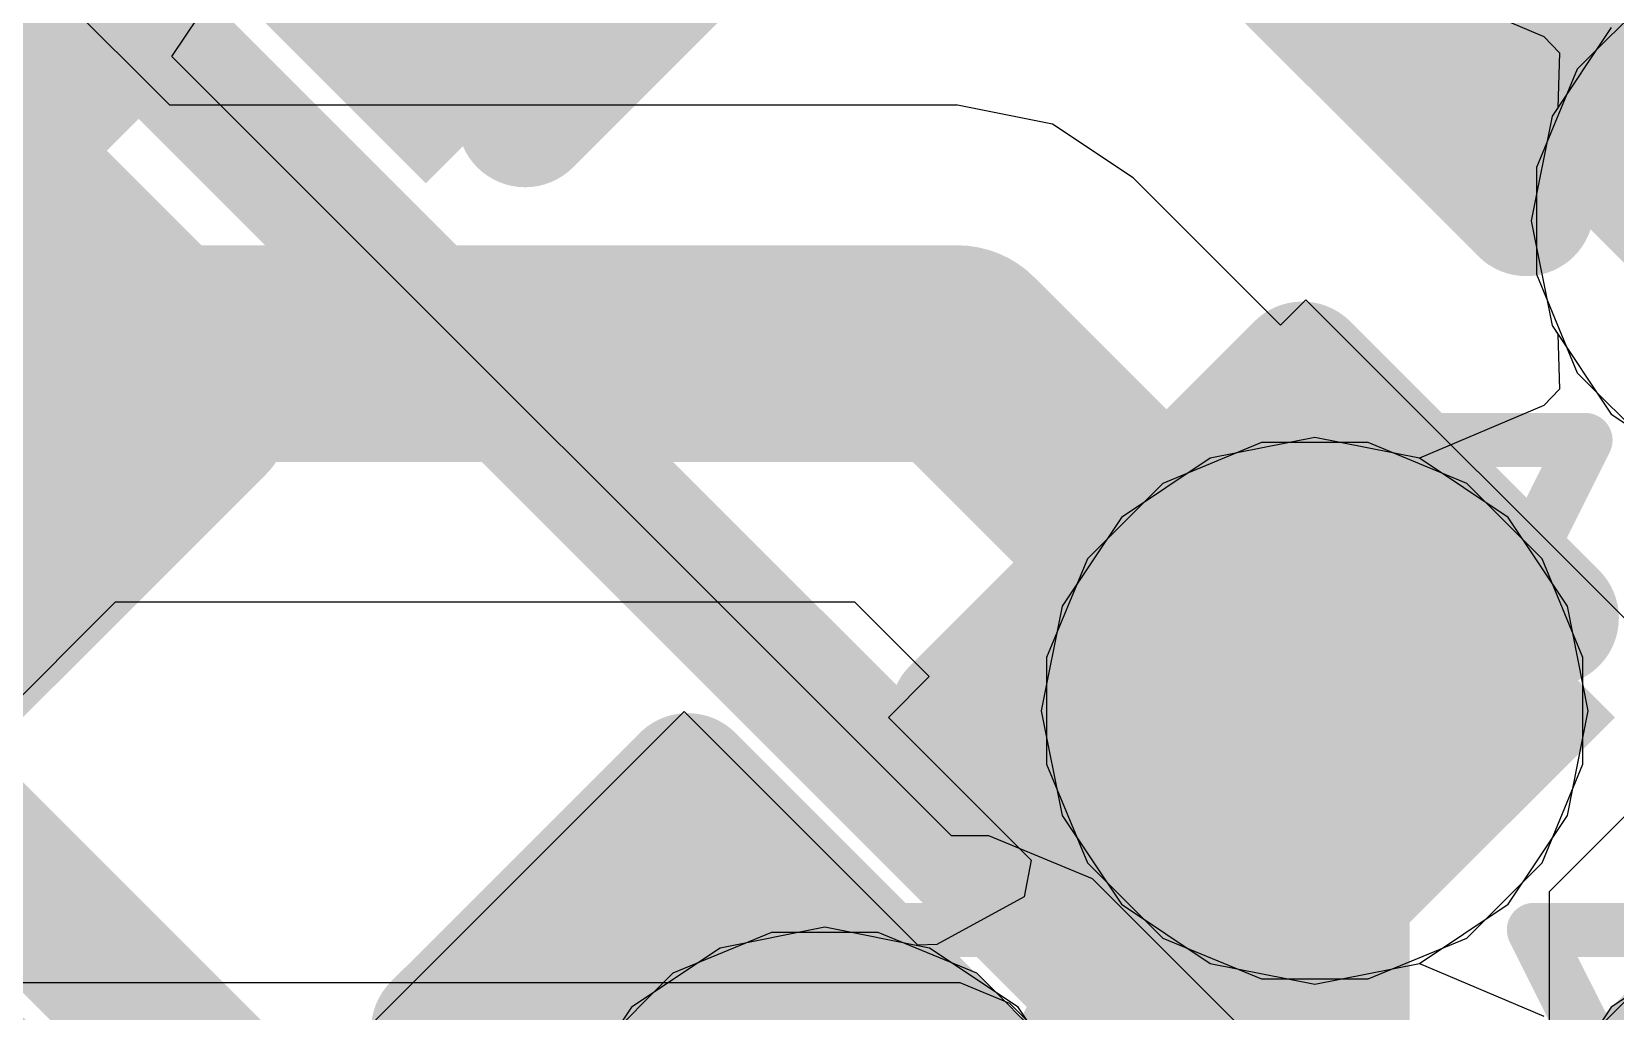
# Model space of a CAD drawing. Header units: inches. Extents: x -6 to 283, y -12 to 154.
# Drawn here: x 50.446 to 51.932, y 5.696 to 6.615 of the extents above; entities that cross this region are included whole.
import ezdxf

# ---------------------------------------------------------------- set-up
doc = ezdxf.new("R2010")
doc.units = ezdxf.units.IN
for name, color, linetype in [('Bottom Layer', 5, 'Continuous'), ('Bottom Overlay', 54, 'Continuous'), ('Bottom Paste', 16, 'Continuous'), ('Bottom Solder', 6, 'Continuous'), ('Drill Drawing', 1, 'Continuous'), ('GND-1', 16, 'Continuous'), ('GND-2', 90, 'Continuous'), ('GND-3', 216, 'Continuous'), ('GND-4', 54, 'Continuous'), ('PWR-1', 156, 'Continuous'), ('PWR-2', 130, 'Continuous'), ('Signal L1', 76, 'Continuous'), ('Signal L2', 6, 'Continuous'), ('Top Layer', 1, 'Continuous'), ('Top Paste', 8, 'Continuous'), ('Top Solder', 216, 'Continuous'), ('Via Holes', 16, 'Continuous')]:
    doc.layers.add(name, color=color, linetype=linetype)

# ---------------------------------------------------------------- blocks, each defined once
blk = doc.blocks.new('R___0201_B_37')
at = {"layer": 'Bottom Layer'}
for points in [[(-0.40999791, 0.18499963), (-0.13999845, 0.18499963), (-0.13999845, -0.18499963), (-0.40999791, -0.18499963)], [(0.14000099, 0.18499963), (0.41000045, 0.18499963), (0.41000045, -0.18499963), (0.14000099, -0.18499963)]]:
    blk.add_hatch(color=5, dxfattribs=at).paths.add_polyline_path(points)
at = {"layer": 'Bottom Paste'}
for points in [[(-0.40999791, 0.18499963), (-0.13999845, 0.18499963), (-0.13999845, -0.18499963), (-0.40999791, -0.18499963)], [(0.14000099, 0.18499963), (0.41000045, 0.18499963), (0.41000045, -0.18499963), (0.14000099, -0.18499963)]]:
    blk.add_hatch(color=16, dxfattribs=at).paths.add_polyline_path(points)
at = {"layer": 'Bottom Solder'}
for points in [[(-0.46499907, 0.24000079), (-0.08499729, 0.24000079), (-0.08499729, -0.24000079), (-0.46499907, -0.24000079)], [(0.08499983, 0.24000079), (0.46500161, 0.24000079), (0.46500161, -0.24000079), (0.08499983, -0.24000079)]]:
    blk.add_hatch(color=6, dxfattribs=at).paths.add_polyline_path(points)
at = {"layer": 'Bottom Overlay'}
for points in [[(-0.4826, 0.254, 0.127, 0.127, 0), (-0.4826, -0.254, 0.127, 0.127, 0)], [(-0.4826, 0.254, 0.127, 0.127, 0), (0.4826, 0.254, 0.127, 0.127, 0)], [(0.4826, 0.254, 0.127, 0.127, 0), (0.4826, -0.254, 0.127, 0.127, 0)], [(-0.4826, -0.254, 0.127, 0.127, 0), (0.4826, -0.254, 0.127, 0.127, 0)]]:
    blk.add_lwpolyline(points, format="xyseb", dxfattribs=at)
for points in [[(-0.51435, 0.254, 0.0635, 0.0635, 1), (-0.4508499999999999, 0.254, 0.0635, 0.0635, 1)], [(-0.51435, 0.254, 0.0635, 0.0635, 1), (-0.4508499999999999, 0.254, 0.0635, 0.0635, 1)], [(0.4508499999999999, 0.254, 0.0635, 0.0635, 1), (0.51435, 0.254, 0.0635, 0.0635, 1)], [(0.4508499999999999, 0.254, 0.0635, 0.0635, 1), (0.51435, 0.254, 0.0635, 0.0635, 1)], [(-0.51435, -0.254, 0.0635, 0.0635, 1), (-0.4508499999999999, -0.254, 0.0635, 0.0635, 1)], [(-0.51435, -0.254, 0.0635, 0.0635, 1), (-0.4508499999999999, -0.254, 0.0635, 0.0635, 1)], [(0.4508499999999999, -0.254, 0.0635, 0.0635, 1), (0.51435, -0.254, 0.0635, 0.0635, 1)], [(0.4508499999999999, -0.254, 0.0635, 0.0635, 1), (0.51435, -0.254, 0.0635, 0.0635, 1)]]:
    blk.add_lwpolyline(points, format="xyseb", close=True, dxfattribs=at)
blk = doc.blocks.new('BGA_565_15_5_14_4__57')
at = {"layer": 'Top Layer'}
h = blk.add_hatch(color=1, dxfattribs=at)
edge = h.paths.add_edge_path()
edge.add_arc((3.5749992, -0.32500062), 0.12499848, 0, 360)
at = {"layer": 'Top Paste'}
h = blk.add_hatch(color=8, dxfattribs=at)
edge = h.paths.add_edge_path()
edge.add_arc((3.5749992, -0.32500062), 0.12499848, 0, 360)
at = {"layer": 'Top Solder'}
h = blk.add_hatch(color=216, dxfattribs=at)
edge = h.paths.add_edge_path()
edge.add_arc((3.5749992, -0.32500062), 0.17499838, 0, 360)
blk = doc.blocks.new('CAP_0201_B_335')
at = {"layer": 'Bottom Layer'}
for points in [[(-0.44999656, 0.1499997), (-0.14999716, 0.1499997), (-0.14999716, -0.1499997), (-0.44999656, -0.1499997)], [(0.14999716, 0.1499997), (0.44999656, 0.1499997), (0.44999656, -0.1499997), (0.14999716, -0.1499997)]]:
    blk.add_hatch(color=5, dxfattribs=at).paths.add_polyline_path(points)
at = {"layer": 'Bottom Paste'}
for points in [[(-0.44999656, 0.1499997), (-0.14999716, 0.1499997), (-0.14999716, -0.1499997), (-0.44999656, -0.1499997)], [(0.14999716, 0.1499997), (0.44999656, 0.1499997), (0.44999656, -0.1499997), (0.14999716, -0.1499997)]]:
    blk.add_hatch(color=16, dxfattribs=at).paths.add_polyline_path(points)
at = {"layer": 'Bottom Solder'}
for points in [[(-0.50499772, 0.20500086), (-0.094996, 0.20500086), (-0.094996, -0.20500086), (-0.50499772, -0.20500086)], [(0.094996, 0.20500086), (0.50499772, 0.20500086), (0.50499772, -0.20500086), (0.094996, -0.20500086)]]:
    blk.add_hatch(color=6, dxfattribs=at).paths.add_polyline_path(points)
at = {"layer": 'Bottom Overlay'}
for points in [[(-0.5334, 0.2286, 0.127, 0.127, 0), (-0.2032, 0.2286, 0.127, 0.127, 0)], [(-0.5334, 0.2286, 0.127, 0.127, 0), (-0.5334, -0.2286, 0.127, 0.127, 0)], [(0.2032, 0.2286, 0.127, 0.127, 0), (0.5334, 0.2286, 0.127, 0.127, 0)], [(0.5334, 0.2286, 0.127, 0.127, 0), (0.5334, -0.2286, 0.127, 0.127, 0)], [(-0.5334, -0.2286, 0.127, 0.127, 0), (-0.2032, -0.2286, 0.127, 0.127, 0)], [(0.2032, -0.2286, 0.127, 0.127, 0), (0.5334, -0.2286, 0.127, 0.127, 0)]]:
    blk.add_lwpolyline(points, format="xyseb", dxfattribs=at)
for points in [[(-0.5651499999999999, 0.2286, 0.0635, 0.0635, 1), (-0.5016499999999999, 0.2286, 0.0635, 0.0635, 1)], [(-0.5651499999999999, 0.2286, 0.0635, 0.0635, 1), (-0.5016499999999999, 0.2286, 0.0635, 0.0635, 1)], [(-0.23495, 0.2286, 0.0635, 0.0635, 1), (-0.17145, 0.2286, 0.0635, 0.0635, 1)], [(0.17145, 0.2286, 0.0635, 0.0635, 1), (0.23495, 0.2286, 0.0635, 0.0635, 1)], [(0.5016499999999999, 0.2286, 0.0635, 0.0635, 1), (0.5651499999999999, 0.2286, 0.0635, 0.0635, 1)], [(0.5016499999999999, 0.2286, 0.0635, 0.0635, 1), (0.5651499999999999, 0.2286, 0.0635, 0.0635, 1)], [(-0.5651499999999999, -0.2286, 0.0635, 0.0635, 1), (-0.5016499999999999, -0.2286, 0.0635, 0.0635, 1)], [(-0.5651499999999999, -0.2286, 0.0635, 0.0635, 1), (-0.5016499999999999, -0.2286, 0.0635, 0.0635, 1)], [(-0.23495, -0.2286, 0.0635, 0.0635, 1), (-0.17145, -0.2286, 0.0635, 0.0635, 1)], [(0.17145, -0.2286, 0.0635, 0.0635, 1), (0.23495, -0.2286, 0.0635, 0.0635, 1)], [(0.5016499999999999, -0.2286, 0.0635, 0.0635, 1), (0.5651499999999999, -0.2286, 0.0635, 0.0635, 1)], [(0.5016499999999999, -0.2286, 0.0635, 0.0635, 1), (0.5651499999999999, -0.2286, 0.0635, 0.0635, 1)]]:
    blk.add_lwpolyline(points, format="xyseb", close=True, dxfattribs=at)
blk = doc.blocks.new('CAP_0201_B_351')
at = {"layer": 'Bottom Layer'}
for points in [[(-0.44999656, 0.1499997), (-0.14999716, 0.1499997), (-0.14999716, -0.1499997), (-0.44999656, -0.1499997)], [(0.14999716, 0.1499997), (0.44999656, 0.1499997), (0.44999656, -0.1499997), (0.14999716, -0.1499997)]]:
    blk.add_hatch(color=5, dxfattribs=at).paths.add_polyline_path(points)
at = {"layer": 'Bottom Paste'}
for points in [[(-0.44999656, 0.1499997), (-0.14999716, 0.1499997), (-0.14999716, -0.1499997), (-0.44999656, -0.1499997)], [(0.14999716, 0.1499997), (0.44999656, 0.1499997), (0.44999656, -0.1499997), (0.14999716, -0.1499997)]]:
    blk.add_hatch(color=16, dxfattribs=at).paths.add_polyline_path(points)
at = {"layer": 'Bottom Solder'}
for points in [[(-0.50499772, 0.20500086), (-0.094996, 0.20500086), (-0.094996, -0.20500086), (-0.50499772, -0.20500086)], [(0.094996, 0.20500086), (0.50499772, 0.20500086), (0.50499772, -0.20500086), (0.094996, -0.20500086)]]:
    blk.add_hatch(color=6, dxfattribs=at).paths.add_polyline_path(points)
at = {"layer": 'Bottom Overlay'}
for points in [[(-0.5334, 0.2286, 0.127, 0.127, 0), (-0.5334, -0.2286, 0.127, 0.127, 0)], [(-0.2032, 0.2286, 0.127, 0.127, 0), (-0.5334, 0.2286, 0.127, 0.127, 0)], [(0.5334, 0.2286, 0.127, 0.127, 0), (0.2032, 0.2286, 0.127, 0.127, 0)], [(0.5334, 0.2286, 0.127, 0.127, 0), (0.5334, -0.2286, 0.127, 0.127, 0)], [(-0.2032, -0.2286, 0.127, 0.127, 0), (-0.5334, -0.2286, 0.127, 0.127, 0)], [(0.5334, -0.2286, 0.127, 0.127, 0), (0.2032, -0.2286, 0.127, 0.127, 0)]]:
    blk.add_lwpolyline(points, format="xyseb", dxfattribs=at)
for points in [[(-0.5651499999999999, 0.2286, 0.0635, 0.0635, 1), (-0.5016499999999999, 0.2286, 0.0635, 0.0635, 1)], [(-0.5651499999999999, 0.2286, 0.0635, 0.0635, 1), (-0.5016499999999999, 0.2286, 0.0635, 0.0635, 1)], [(-0.23495, 0.2286, 0.0635, 0.0635, 1), (-0.17145, 0.2286, 0.0635, 0.0635, 1)], [(0.17145, 0.2286, 0.0635, 0.0635, 1), (0.23495, 0.2286, 0.0635, 0.0635, 1)], [(0.5016499999999999, 0.2286, 0.0635, 0.0635, 1), (0.5651499999999999, 0.2286, 0.0635, 0.0635, 1)], [(0.5016499999999999, 0.2286, 0.0635, 0.0635, 1), (0.5651499999999999, 0.2286, 0.0635, 0.0635, 1)], [(-0.5651499999999999, -0.2286, 0.0635, 0.0635, 1), (-0.5016499999999999, -0.2286, 0.0635, 0.0635, 1)], [(-0.5651499999999999, -0.2286, 0.0635, 0.0635, 1), (-0.5016499999999999, -0.2286, 0.0635, 0.0635, 1)], [(-0.23495, -0.2286, 0.0635, 0.0635, 1), (-0.17145, -0.2286, 0.0635, 0.0635, 1)], [(0.17145, -0.2286, 0.0635, 0.0635, 1), (0.23495, -0.2286, 0.0635, 0.0635, 1)], [(0.5016499999999999, -0.2286, 0.0635, 0.0635, 1), (0.5651499999999999, -0.2286, 0.0635, 0.0635, 1)], [(0.5016499999999999, -0.2286, 0.0635, 0.0635, 1), (0.5651499999999999, -0.2286, 0.0635, 0.0635, 1)]]:
    blk.add_lwpolyline(points, format="xyseb", close=True, dxfattribs=at)
blk = doc.blocks.new('CAP_0201_B_355')
at = {"layer": 'Bottom Layer'}
for points in [[(-0.44999656, 0.1499997), (-0.14999716, 0.1499997), (-0.14999716, -0.1499997), (-0.44999656, -0.1499997)], [(0.14999716, 0.1499997), (0.44999656, 0.1499997), (0.44999656, -0.1499997), (0.14999716, -0.1499997)]]:
    blk.add_hatch(color=5, dxfattribs=at).paths.add_polyline_path(points)
at = {"layer": 'Bottom Paste'}
for points in [[(-0.44999656, 0.1499997), (-0.14999716, 0.1499997), (-0.14999716, -0.1499997), (-0.44999656, -0.1499997)], [(0.14999716, 0.1499997), (0.44999656, 0.1499997), (0.44999656, -0.1499997), (0.14999716, -0.1499997)]]:
    blk.add_hatch(color=16, dxfattribs=at).paths.add_polyline_path(points)
at = {"layer": 'Bottom Solder'}
for points in [[(-0.50499772, 0.20500086), (-0.094996, 0.20500086), (-0.094996, -0.20500086), (-0.50499772, -0.20500086)], [(0.094996, 0.20500086), (0.50499772, 0.20500086), (0.50499772, -0.20500086), (0.094996, -0.20500086)]]:
    blk.add_hatch(color=6, dxfattribs=at).paths.add_polyline_path(points)
at = {"layer": 'Bottom Overlay'}
for points in [[(-0.5334, 0.2286, 0.127, 0.127, 0), (-0.5334, -0.2286, 0.127, 0.127, 0)], [(-0.5334, 0.2286, 0.127, 0.127, 0), (-0.2032, 0.2286, 0.127, 0.127, 0)], [(0.2032, 0.2286, 0.127, 0.127, 0), (0.5334, 0.2286, 0.127, 0.127, 0)], [(0.5334, 0.2286, 0.127, 0.127, 0), (0.5334, -0.2286, 0.127, 0.127, 0)], [(-0.5334, -0.2286, 0.127, 0.127, 0), (-0.2032, -0.2286, 0.127, 0.127, 0)], [(0.2032, -0.2286, 0.127, 0.127, 0), (0.5334, -0.2286, 0.127, 0.127, 0)]]:
    blk.add_lwpolyline(points, format="xyseb", dxfattribs=at)
for points in [[(-0.5651499999999999, 0.2286, 0.0635, 0.0635, 1), (-0.5016499999999999, 0.2286, 0.0635, 0.0635, 1)], [(-0.5651499999999999, 0.2286, 0.0635, 0.0635, 1), (-0.5016499999999999, 0.2286, 0.0635, 0.0635, 1)], [(-0.23495, 0.2286, 0.0635, 0.0635, 1), (-0.17145, 0.2286, 0.0635, 0.0635, 1)], [(0.17145, 0.2286, 0.0635, 0.0635, 1), (0.23495, 0.2286, 0.0635, 0.0635, 1)], [(0.5016499999999999, 0.2286, 0.0635, 0.0635, 1), (0.5651499999999999, 0.2286, 0.0635, 0.0635, 1)], [(0.5016499999999999, 0.2286, 0.0635, 0.0635, 1), (0.5651499999999999, 0.2286, 0.0635, 0.0635, 1)], [(-0.5651499999999999, -0.2286, 0.0635, 0.0635, 1), (-0.5016499999999999, -0.2286, 0.0635, 0.0635, 1)], [(-0.5651499999999999, -0.2286, 0.0635, 0.0635, 1), (-0.5016499999999999, -0.2286, 0.0635, 0.0635, 1)], [(-0.23495, -0.2286, 0.0635, 0.0635, 1), (-0.17145, -0.2286, 0.0635, 0.0635, 1)], [(0.17145, -0.2286, 0.0635, 0.0635, 1), (0.23495, -0.2286, 0.0635, 0.0635, 1)], [(0.5016499999999999, -0.2286, 0.0635, 0.0635, 1), (0.5651499999999999, -0.2286, 0.0635, 0.0635, 1)], [(0.5016499999999999, -0.2286, 0.0635, 0.0635, 1), (0.5651499999999999, -0.2286, 0.0635, 0.0635, 1)]]:
    blk.add_lwpolyline(points, format="xyseb", close=True, dxfattribs=at)
blk = doc.blocks.new('CAP_0201_B_365')
at = {"layer": 'Bottom Layer'}
for points in [[(-0.44999656, 0.1499997), (-0.14999716, 0.1499997), (-0.14999716, -0.1499997), (-0.44999656, -0.1499997)], [(0.14999716, 0.1499997), (0.44999656, 0.1499997), (0.44999656, -0.1499997), (0.14999716, -0.1499997)]]:
    blk.add_hatch(color=5, dxfattribs=at).paths.add_polyline_path(points)
at = {"layer": 'Bottom Paste'}
for points in [[(-0.44999656, 0.1499997), (-0.14999716, 0.1499997), (-0.14999716, -0.1499997), (-0.44999656, -0.1499997)], [(0.14999716, 0.1499997), (0.44999656, 0.1499997), (0.44999656, -0.1499997), (0.14999716, -0.1499997)]]:
    blk.add_hatch(color=16, dxfattribs=at).paths.add_polyline_path(points)
at = {"layer": 'Bottom Solder'}
for points in [[(-0.50499772, 0.20500086), (-0.094996, 0.20500086), (-0.094996, -0.20500086), (-0.50499772, -0.20500086)], [(0.094996, 0.20500086), (0.50499772, 0.20500086), (0.50499772, -0.20500086), (0.094996, -0.20500086)]]:
    blk.add_hatch(color=6, dxfattribs=at).paths.add_polyline_path(points)
at = {"layer": 'Bottom Overlay'}
for points in [[(-0.5334, 0.2286, 0.127, 0.127, 0), (-0.5334, -0.2286, 0.127, 0.127, 0)], [(-0.5334, 0.2286, 0.127, 0.127, 0), (-0.2032, 0.2286, 0.127, 0.127, 0)], [(0.2032, 0.2286, 0.127, 0.127, 0), (0.5334, 0.2286, 0.127, 0.127, 0)], [(0.5334, 0.2286, 0.127, 0.127, 0), (0.5334, -0.2286, 0.127, 0.127, 0)], [(-0.5334, -0.2286, 0.127, 0.127, 0), (-0.2032, -0.2286, 0.127, 0.127, 0)], [(0.2032, -0.2286, 0.127, 0.127, 0), (0.5334, -0.2286, 0.127, 0.127, 0)]]:
    blk.add_lwpolyline(points, format="xyseb", dxfattribs=at)
for points in [[(-0.5651499999999999, 0.2286, 0.0635, 0.0635, 1), (-0.5016499999999999, 0.2286, 0.0635, 0.0635, 1)], [(-0.5651499999999999, 0.2286, 0.0635, 0.0635, 1), (-0.5016499999999999, 0.2286, 0.0635, 0.0635, 1)], [(-0.23495, 0.2286, 0.0635, 0.0635, 1), (-0.17145, 0.2286, 0.0635, 0.0635, 1)], [(0.17145, 0.2286, 0.0635, 0.0635, 1), (0.23495, 0.2286, 0.0635, 0.0635, 1)], [(0.5016499999999999, 0.2286, 0.0635, 0.0635, 1), (0.5651499999999999, 0.2286, 0.0635, 0.0635, 1)], [(0.5016499999999999, 0.2286, 0.0635, 0.0635, 1), (0.5651499999999999, 0.2286, 0.0635, 0.0635, 1)], [(-0.5651499999999999, -0.2286, 0.0635, 0.0635, 1), (-0.5016499999999999, -0.2286, 0.0635, 0.0635, 1)], [(-0.5651499999999999, -0.2286, 0.0635, 0.0635, 1), (-0.5016499999999999, -0.2286, 0.0635, 0.0635, 1)], [(-0.23495, -0.2286, 0.0635, 0.0635, 1), (-0.17145, -0.2286, 0.0635, 0.0635, 1)], [(0.17145, -0.2286, 0.0635, 0.0635, 1), (0.23495, -0.2286, 0.0635, 0.0635, 1)], [(0.5016499999999999, -0.2286, 0.0635, 0.0635, 1), (0.5651499999999999, -0.2286, 0.0635, 0.0635, 1)], [(0.5016499999999999, -0.2286, 0.0635, 0.0635, 1), (0.5651499999999999, -0.2286, 0.0635, 0.0635, 1)]]:
    blk.add_lwpolyline(points, format="xyseb", close=True, dxfattribs=at)
blk = doc.blocks.new('C___0603_B_391')
at = {"layer": 'Bottom Layer'}
blk.add_hatch(color=5, dxfattribs=at).paths.add_polyline_path([(-1.143, -0.4445), (-1.143, 0.4445), (-0.3810000000000001, 0.4445), (-0.3809999999999999, -0.4445)])
at = {"layer": 'Bottom Paste'}
blk.add_hatch(color=16, dxfattribs=at).paths.add_polyline_path([(-1.143, -0.4445), (-1.143, 0.4445), (-0.3810000000000001, 0.4445), (-0.3809999999999999, -0.4445)])
at = {"layer": 'Bottom Solder'}
blk.add_hatch(color=6, dxfattribs=at).paths.add_polyline_path([(-1.20299988, -0.50449988), (-1.20299988, 0.5044998799999999), (-0.3210001200000001, 0.50449988), (-0.3210001199999999, -0.5044998799999999)])
at = {"layer": 'Bottom Overlay'}
blk.add_lwpolyline([(-1.2446, -0.5334, 0.127, 0.127, 0), (-0.4571999999999999, -0.5334, 0.127, 0.127, 0)], format="xyseb", dxfattribs=at)
blk.add_lwpolyline([(-0.4889499999999999, -0.5334, 0.0635, 0.0635, 1), (-0.42545, -0.5334, 0.0635, 0.0635, 1)], format="xyseb", close=True, dxfattribs=at)

msp = doc.modelspace()

# ---------------------------------------------------------------- hatches: boundary and pattern name
at = {"layer": 'Bottom Layer'}
h = msp.add_hatch(color=5, dxfattribs=at)
edge = h.paths.add_edge_path()
edge.add_arc((51.65008973999999, 5.977877299999999), 0.1499997, 0, 360)
at = {"layer": 'GND-1'}
h = msp.add_hatch(color=16, dxfattribs=at)
edge = h.paths.add_edge_path()
edge.add_arc((51.65008973999999, 5.977877299999999), 0.1499997, 0, 360)
at = {"layer": 'GND-2'}
h = msp.add_hatch(color=90, dxfattribs=at)
edge = h.paths.add_edge_path()
edge.add_arc((51.65008973999999, 5.977877299999999), 0.1499997, 0, 360)
at = {"layer": 'GND-3'}
h = msp.add_hatch(color=216, dxfattribs=at)
edge = h.paths.add_edge_path()
edge.add_arc((51.65008973999999, 5.977877299999999), 0.1499997, 0, 360)
at = {"layer": 'GND-4'}
h = msp.add_hatch(color=54, dxfattribs=at)
edge = h.paths.add_edge_path()
edge.add_arc((51.65008973999999, 5.977877299999999), 0.1499997, 0, 360)
at = {"layer": 'PWR-1'}
h = msp.add_hatch(color=156, dxfattribs=at)
edge = h.paths.add_edge_path()
edge.add_arc((51.65008973999999, 5.977877299999999), 0.1499997, 0, 360)
at = {"layer": 'PWR-2'}
h = msp.add_hatch(color=130, dxfattribs=at)
edge = h.paths.add_edge_path()
edge.add_arc((51.65008973999999, 5.977877299999999), 0.1499997, 0, 360)
at = {"layer": 'Signal L1'}
h = msp.add_hatch(color=76, dxfattribs=at)
edge = h.paths.add_edge_path()
edge.add_arc((51.65008973999999, 5.977877299999999), 0.1499997, 0, 360)
at = {"layer": 'Signal L2'}
h = msp.add_hatch(color=6, dxfattribs=at)
edge = h.paths.add_edge_path()
edge.add_arc((51.65008973999999, 5.977877299999999), 0.1499997, 0, 360)
at = {"layer": 'Top Layer'}
h = msp.add_hatch(color=1, dxfattribs=at)
edge = h.paths.add_edge_path()
edge.add_arc((51.65008973999999, 5.977877299999999), 0.1499997, 0, 360)
at = {"layer": 'Via Holes'}
h = msp.add_hatch(color=7, dxfattribs=at)
edge = h.paths.add_edge_path()
edge.add_arc((51.65008973999999, 5.977877299999999), 0.07499858, 0, 360)

# ---------------------------------------------------------------- linework, layer by layer
at = {"layer": 'Bottom Layer'}
for p, q in [((50.57595168, 6.546121019999999), (50.39189312, 6.730179579999999)), ((51.31491896, 6.546121019999999), (50.57595168, 6.546121019999999)), ((51.4041136, 6.528379119999999), (51.31491896, 6.546121019999999)), ((51.4797294, 6.477853440000001), (51.4041136, 6.528379119999999)), ((51.61798667999999, 6.339596159999999), (51.4797294, 6.477853440000001)), ((51.64181696, 6.36342644), (51.61798667999999, 6.339596159999999)), ((52.03355353999999, 5.97168986), (51.64181696, 6.36342644)), ((50.39189312, 5.94670642), (50.52515167999999, 6.07996498)), ((50.52515167999999, 6.07996498), (51.2183761, 6.07996498)), ((51.2183761, 6.07996498), (51.28836579999999, 6.00997528)), ((51.28836579999999, 6.00997528), (51.25008037999999, 5.97168986)), ((51.05840181999999, 5.97724738), (50.66666523999999, 5.5855108)), ((51.27771049999999, 5.7579387), (51.05840181999999, 5.97724738)), ((51.25008037999999, 5.97168986), (51.38419238, 5.83757786)), ((51.87021883999999, 5.80835516), (52.03355353999999, 5.97168986)), ((51.38419238, 5.83757786), (51.3773801, 5.803320879999999)), ((51.3773801, 5.803320879999999), (51.29554384, 5.7584975)), ((51.87021883999999, 5.22748764), (51.87021883999999, 5.80835516)), ((51.29554384, 5.7584975), (51.27771049999999, 5.7579387))]:
    msp.add_line(p, q, dxfattribs=at)
for points in [[(50.36649311999999, 6.313043, 0.2032, 0.2032, 0), (51.31491896, 6.313043, 0.2032, 0.2032, 0)], [(51.31491896, 6.313043, 0.2032, 0.2032, 0), (51.65008466, 5.977877299999999, 0.2032, 0.2032, 0)], [(51.64181696, 5.96960452, 0.1778, 0.1778, 0), (51.65008973999999, 5.977877299999999, 0.1778, 0.1778, 0)], [(51.64181696, 5.93538056, 0.1778, 0.1778, 0), (51.64181696, 5.96960452, 0.1778, 0.1778, 0)], [(51.65008466, 5.977877299999999, 0.14478, 0.14478, 0), (51.65008973999999, 5.977877299999999, 0.14478, 0.14478, 0)], [(51.64181696, 5.93538056, 0.1778, 0.1778, 0), (51.65995002, 5.95351362, 0.1778, 0.1778, 0)], [(51.62820001999999, 5.921763619999999, 0.1778, 0.1778, 0), (51.64181696, 5.93538056, 0.1778, 0.1778, 0)], [(51.64181696, 5.885279059999999, 0.1778, 0.1778, 0), (51.64181696, 5.93538056, 0.1778, 0.1778, 0)], [(51.64181696, 5.885279059999999, 0.1778, 0.1778, 0), (51.65008973999999, 5.87700628, 0.1778, 0.1778, 0)], [(51.65008973999999, 5.0586386, 0.1778, 0.1778, 0), (51.65008973999999, 5.87700628, 0.1778, 0.1778, 0)]]:
    msp.add_lwpolyline(points, format="xyseb", dxfattribs=at)
for points in [[(50.31569312, 6.313043, 0.1016, 0.1016, 1), (50.41729312, 6.313043, 0.1016, 0.1016, 1)], [(51.26411895999999, 6.313043, 0.1016, 0.1016, 1), (51.36571896, 6.313043, 0.1016, 0.1016, 1)], [(51.26411895999999, 6.313043, 0.1016, 0.1016, 1), (51.36571896, 6.313043, 0.1016, 0.1016, 1)], [(51.59928466, 5.977877299999999, 0.1016, 0.1016, 1), (51.70088466, 5.977877299999999, 0.1016, 0.1016, 1)], [(51.60563973999999, 5.977877299999999, 0.08889999999999999, 0.08889999999999999, 1), (51.69453973999999, 5.977877299999999, 0.08889999999999999, 0.08889999999999999, 1)], [(51.59736696, 5.96960452, 0.08889999999999999, 0.08889999999999999, 1), (51.68626696, 5.96960452, 0.08889999999999999, 0.08889999999999999, 1)], [(51.59736696, 5.96960452, 0.08889999999999999, 0.08889999999999999, 1), (51.68626696, 5.96960452, 0.08889999999999999, 0.08889999999999999, 1)], [(51.61388966, 5.977877299999999, 0.07239, 0.07239, 1), (51.68627966, 5.977877299999999, 0.07239, 0.07239, 1)], [(51.61389474, 5.977877299999999, 0.07239, 0.07239, 1), (51.68628474, 5.977877299999999, 0.07239, 0.07239, 1)], [(51.61550002, 5.95351362, 0.08889999999999999, 0.08889999999999999, 1), (51.70440001999999, 5.95351362, 0.08889999999999999, 0.08889999999999999, 1)], [(51.59736696, 5.93538056, 0.08889999999999999, 0.08889999999999999, 1), (51.68626696, 5.93538056, 0.08889999999999999, 0.08889999999999999, 1)], [(51.59736696, 5.93538056, 0.08889999999999999, 0.08889999999999999, 1), (51.68626696, 5.93538056, 0.08889999999999999, 0.08889999999999999, 1)], [(51.59736696, 5.93538056, 0.08889999999999999, 0.08889999999999999, 1), (51.68626696, 5.93538056, 0.08889999999999999, 0.08889999999999999, 1)], [(51.59736696, 5.93538056, 0.08889999999999999, 0.08889999999999999, 1), (51.68626696, 5.93538056, 0.08889999999999999, 0.08889999999999999, 1)], [(51.58375002, 5.921763619999999, 0.08889999999999999, 0.08889999999999999, 1), (51.67265001999999, 5.921763619999999, 0.08889999999999999, 0.08889999999999999, 1)], [(51.59736696, 5.885279059999999, 0.08889999999999999, 0.08889999999999999, 1), (51.68626696, 5.885279059999999, 0.08889999999999999, 0.08889999999999999, 1)], [(51.59736696, 5.885279059999999, 0.08889999999999999, 0.08889999999999999, 1), (51.68626696, 5.885279059999999, 0.08889999999999999, 0.08889999999999999, 1)], [(51.60563973999999, 5.87700628, 0.08889999999999999, 0.08889999999999999, 1), (51.69453973999999, 5.87700628, 0.08889999999999999, 0.08889999999999999, 1)], [(51.60563973999999, 5.87700628, 0.08889999999999999, 0.08889999999999999, 1), (51.69453973999999, 5.87700628, 0.08889999999999999, 0.08889999999999999, 1)]]:
    msp.add_lwpolyline(points, format="xyseb", close=True, dxfattribs=at)
at = {"layer": 'Drill Drawing'}
for points in [[(51.85571035999999, 6.691497919999999, 0.0508, 0.0508, 0), (52.10971036, 6.18349792, 0.0508, 0.0508, 0)], [(51.39608974, 6.2318773, 0.0508, 0.0508, 0), (51.90408974, 6.2318773, 0.0508, 0.0508, 0)], [(51.39608974, 6.2318773, 0.0508, 0.0508, 0), (51.65008973999999, 5.7238773, 0.0508, 0.0508, 0)], [(51.65008973999999, 5.7238773, 0.0508, 0.0508, 0), (51.90408974, 6.2318773, 0.0508, 0.0508, 0)], [(50.93646912, 5.77225922, 0.0508, 0.0508, 0), (51.44446911999999, 5.77225922, 0.0508, 0.0508, 0)], [(50.93646912, 5.77225922, 0.0508, 0.0508, 0), (51.19046912, 5.26425922, 0.0508, 0.0508, 0)], [(51.19046912, 5.26425922, 0.0508, 0.0508, 0), (51.44446911999999, 5.77225922, 0.0508, 0.0508, 0)], [(51.85571035999999, 5.77225922, 0.0508, 0.0508, 0), (52.36371035999999, 5.77225922, 0.0508, 0.0508, 0)], [(51.85571035999999, 5.77225922, 0.0508, 0.0508, 0), (52.10971036, 5.26425922, 0.0508, 0.0508, 0)]]:
    msp.add_lwpolyline(points, format="xyseb", dxfattribs=at)
for points in [[(51.38338974, 6.2318773, 0.0254, 0.0254, 1), (51.40878974, 6.2318773, 0.0254, 0.0254, 1)], [(51.38338974, 6.2318773, 0.0254, 0.0254, 1), (51.40878974, 6.2318773, 0.0254, 0.0254, 1)], [(51.89138973999999, 6.2318773, 0.0254, 0.0254, 1), (51.91678973999999, 6.2318773, 0.0254, 0.0254, 1)], [(51.89138973999999, 6.2318773, 0.0254, 0.0254, 1), (51.91678973999999, 6.2318773, 0.0254, 0.0254, 1)], [(50.92376911999999, 5.77225922, 0.0254, 0.0254, 1), (50.94916912, 5.77225922, 0.0254, 0.0254, 1)], [(50.92376911999999, 5.77225922, 0.0254, 0.0254, 1), (50.94916912, 5.77225922, 0.0254, 0.0254, 1)], [(51.43176911999999, 5.77225922, 0.0254, 0.0254, 1), (51.45716912, 5.77225922, 0.0254, 0.0254, 1)], [(51.43176911999999, 5.77225922, 0.0254, 0.0254, 1), (51.45716912, 5.77225922, 0.0254, 0.0254, 1)], [(51.84301036, 5.77225922, 0.0254, 0.0254, 1), (51.86841036, 5.77225922, 0.0254, 0.0254, 1)], [(51.84301036, 5.77225922, 0.0254, 0.0254, 1), (51.86841036, 5.77225922, 0.0254, 0.0254, 1)], [(51.63738974, 5.7238773, 0.0254, 0.0254, 1), (51.66278974, 5.7238773, 0.0254, 0.0254, 1)], [(51.63738974, 5.7238773, 0.0254, 0.0254, 1), (51.66278974, 5.7238773, 0.0254, 0.0254, 1)]]:
    msp.add_lwpolyline(points, format="xyseb", close=True, dxfattribs=at)
at = {"layer": 'GND-1'}
for p, q in [((51.60004411999999, 6.229476999999999), (51.50757033999999, 6.1911738)), ((51.70013536, 6.229476999999999), (51.60004411999999, 6.229476999999999)), ((51.79260914, 6.1911738), (51.70013536, 6.229476999999999)), ((51.50757033999999, 6.1911738), (51.43679323999999, 6.1203967)), ((51.86338624, 6.1203967), (51.79260914, 6.1911738)), ((51.43679323999999, 6.1203967), (51.39849004, 6.02792292)), ((51.90168943999999, 6.02792292), (51.86338624, 6.1203967)), ((51.39849004, 6.02792292), (51.39849004, 5.92783168)), ((51.90168943999999, 5.92783168), (51.90168943999999, 6.02792292)), ((51.39849004, 5.92783168), (51.43679323999999, 5.8353579)), ((51.86338624, 5.8353579), (51.90168943999999, 5.92783168)), ((51.43679323999999, 5.8353579), (51.50757033999999, 5.764580799999999)), ((51.79260914, 5.764580799999999), (51.86338624, 5.8353579)), ((51.1404235, 5.76985892), (51.04794972, 5.73155572)), ((51.24051474, 5.76985892), (51.1404235, 5.76985892)), ((51.33298852, 5.73155572), (51.24051474, 5.76985892)), ((51.50757033999999, 5.764580799999999), (51.60004411999999, 5.7262776)), ((51.70013536, 5.7262776), (51.79260914, 5.764580799999999)), ((51.04794972, 5.73155572), (50.97717262, 5.660778619999999)), ((51.40376561999999, 5.660778619999999), (51.33298852, 5.73155572)), ((51.60004411999999, 5.7262776), (51.70013536, 5.7262776))]:
    msp.add_line(p, q, dxfattribs=at)
at = {"layer": 'GND-2'}
for p, q in [((51.60004411999999, 6.229476999999999), (51.50757033999999, 6.1911738)), ((51.70013536, 6.229476999999999), (51.60004411999999, 6.229476999999999)), ((51.79260914, 6.1911738), (51.70013536, 6.229476999999999)), ((51.50757033999999, 6.1911738), (51.43679323999999, 6.1203967)), ((51.86338624, 6.1203967), (51.79260914, 6.1911738)), ((51.43679323999999, 6.1203967), (51.39849004, 6.02792292)), ((51.90168943999999, 6.02792292), (51.86338624, 6.1203967)), ((51.39849004, 6.02792292), (51.39849004, 5.92783168)), ((51.90168943999999, 5.92783168), (51.90168943999999, 6.02792292)), ((51.39849004, 5.92783168), (51.43679323999999, 5.8353579)), ((51.86338624, 5.8353579), (51.90168943999999, 5.92783168)), ((51.43679323999999, 5.8353579), (51.50757033999999, 5.764580799999999)), ((51.79260914, 5.764580799999999), (51.86338624, 5.8353579)), ((51.1404235, 5.76985892), (51.04794972, 5.73155572)), ((51.24051474, 5.76985892), (51.1404235, 5.76985892)), ((51.33298852, 5.73155572), (51.24051474, 5.76985892)), ((51.50757033999999, 5.764580799999999), (51.60004411999999, 5.7262776)), ((51.70013536, 5.7262776), (51.79260914, 5.764580799999999)), ((51.04794972, 5.73155572), (50.97717262, 5.660778619999999)), ((51.40376561999999, 5.660778619999999), (51.33298852, 5.73155572)), ((51.60004411999999, 5.7262776), (51.70013536, 5.7262776))]:
    msp.add_line(p, q, dxfattribs=at)
at = {"layer": 'GND-3'}
for p, q in [((51.60004411999999, 6.229476999999999), (51.50757033999999, 6.1911738)), ((51.70013536, 6.229476999999999), (51.60004411999999, 6.229476999999999)), ((51.79260914, 6.1911738), (51.70013536, 6.229476999999999)), ((51.50757033999999, 6.1911738), (51.43679323999999, 6.1203967)), ((51.86338624, 6.1203967), (51.79260914, 6.1911738)), ((51.43679323999999, 6.1203967), (51.39849004, 6.02792292)), ((51.90168943999999, 6.02792292), (51.86338624, 6.1203967)), ((51.39849004, 6.02792292), (51.39849004, 5.92783168)), ((51.90168943999999, 5.92783168), (51.90168943999999, 6.02792292)), ((51.39849004, 5.92783168), (51.43679323999999, 5.8353579)), ((51.86338624, 5.8353579), (51.90168943999999, 5.92783168)), ((51.43679323999999, 5.8353579), (51.50757033999999, 5.764580799999999)), ((51.79260914, 5.764580799999999), (51.86338624, 5.8353579)), ((51.1404235, 5.76985892), (51.04794972, 5.73155572)), ((51.24051474, 5.76985892), (51.1404235, 5.76985892)), ((51.33298852, 5.73155572), (51.24051474, 5.76985892)), ((51.50757033999999, 5.764580799999999), (51.60004411999999, 5.7262776)), ((51.70013536, 5.7262776), (51.79260914, 5.764580799999999)), ((51.04794972, 5.73155572), (50.97717262, 5.660778619999999)), ((51.40376561999999, 5.660778619999999), (51.33298852, 5.73155572)), ((51.60004411999999, 5.7262776), (51.70013536, 5.7262776))]:
    msp.add_line(p, q, dxfattribs=at)
at = {"layer": 'GND-4'}
for p, q in [((51.60004411999999, 6.229476999999999), (51.50757033999999, 6.1911738)), ((51.70013536, 6.229476999999999), (51.60004411999999, 6.229476999999999)), ((51.79260914, 6.1911738), (51.70013536, 6.229476999999999)), ((51.50757033999999, 6.1911738), (51.43679323999999, 6.1203967)), ((51.86338624, 6.1203967), (51.79260914, 6.1911738)), ((51.43679323999999, 6.1203967), (51.39849004, 6.02792292)), ((51.90168943999999, 6.02792292), (51.86338624, 6.1203967)), ((51.39849004, 6.02792292), (51.39849004, 5.92783168)), ((51.90168943999999, 5.92783168), (51.90168943999999, 6.02792292)), ((51.39849004, 5.92783168), (51.43679323999999, 5.8353579)), ((51.86338624, 5.8353579), (51.90168943999999, 5.92783168)), ((51.43679323999999, 5.8353579), (51.50757033999999, 5.764580799999999)), ((51.79260914, 5.764580799999999), (51.86338624, 5.8353579)), ((51.1404235, 5.76985892), (51.04794972, 5.73155572)), ((51.24051474, 5.76985892), (51.1404235, 5.76985892)), ((51.33298852, 5.73155572), (51.24051474, 5.76985892)), ((51.50757033999999, 5.764580799999999), (51.60004411999999, 5.7262776)), ((51.70013536, 5.7262776), (51.79260914, 5.764580799999999)), ((51.04794972, 5.73155572), (50.97717262, 5.660778619999999)), ((51.40376561999999, 5.660778619999999), (51.33298852, 5.73155572)), ((51.60004411999999, 5.7262776), (51.70013536, 5.7262776))]:
    msp.add_line(p, q, dxfattribs=at)
at = {"layer": 'PWR-1'}
for p, q in [((51.74825566, 6.660116219999999), (51.86486959999999, 6.61052526)), ((51.86486959999999, 6.61052526), (51.87983273999999, 6.5952878)), ((51.87983273999999, 6.5952878), (51.87800902, 6.54360134)), ((51.87800902, 6.54360134), (51.87270804, 6.535666379999999)), ((51.87270804, 6.535666379999999), (51.85318052, 6.43749792)), ((51.85318052, 6.43749792), (51.87270804, 6.339329459999999)), ((51.87270804, 6.339329459999999), (51.87800902, 6.3313945)), ((51.87800902, 6.3313945), (51.87983273999999, 6.279708039999999)), ((51.87983273999999, 6.279708039999999), (51.86486959999999, 6.26447058)), ((51.86486959999999, 6.26447058), (51.74825566, 6.21487962)), ((51.65008973999999, 6.23440714), (51.55192127999999, 6.21487962)), ((51.74825566, 6.21487962), (51.65008973999999, 6.23440714)), ((51.55192127999999, 6.21487962), (51.46869564, 6.1592714)), ((51.46869564, 6.1592714), (51.41308742, 6.07604576)), ((51.41308742, 6.07604576), (51.3935599, 5.977877299999999)), ((51.3935599, 5.977877299999999), (51.41308742, 5.87970884)), ((51.41308742, 5.87970884), (51.46869564, 5.7964832)), ((51.46869564, 5.7964832), (51.55192127999999, 5.740874979999999)), ((51.19046912, 5.77478906), (51.09230065999999, 5.75526154)), ((51.28863758, 5.75526154), (51.19046912, 5.77478906)), ((51.09230065999999, 5.75526154), (51.00907501999999, 5.699653319999999)), ((51.37186322, 5.699653319999999), (51.28863758, 5.75526154)), ((51.55192127999999, 5.740874979999999), (51.65008973999999, 5.72134746)), ((51.65008973999999, 5.72134746), (51.74825566, 5.740874979999999)), ((51.74825566, 5.740874979999999), (51.86487214, 5.691278939999999)), ((51.00907501999999, 5.699653319999999), (50.95346679999999, 5.616427679999999)), ((51.42747144, 5.616427679999999), (51.37186322, 5.699653319999999))]:
    msp.add_line(p, q, dxfattribs=at)
at = {"layer": 'PWR-2'}
for p, q in [((51.92831626, 6.61889202), (51.87270804, 6.535666379999999)), ((51.87270804, 6.535666379999999), (51.85318052, 6.43749792)), ((51.85318052, 6.43749792), (51.87270804, 6.339329459999999)), ((51.87270804, 6.339329459999999), (51.92831626, 6.25610382)), ((51.92831626, 6.25610382), (52.0115419, 6.2004956)), ((51.65008973999999, 6.23440714), (51.55192127999999, 6.21487962)), ((51.7482582, 6.21487962), (51.65008973999999, 6.23440714)), ((51.55192127999999, 6.21487962), (51.46869564, 6.1592714)), ((51.83148383999999, 6.1592714), (51.7482582, 6.21487962)), ((51.46869564, 6.1592714), (51.41308742, 6.07604576)), ((51.88709206, 6.07604576), (51.83148383999999, 6.1592714)), ((51.41308742, 6.07604576), (51.3935599, 5.977877299999999)), ((51.90661958, 5.977877299999999), (51.88709206, 6.07604576)), ((51.3935599, 5.977877299999999), (51.41308742, 5.87970884)), ((51.88709206, 5.87970884), (51.90661958, 5.977877299999999)), ((51.41308742, 5.87970884), (51.46869564, 5.7964832)), ((51.83148383999999, 5.7964832), (51.88709206, 5.87970884)), ((51.46869564, 5.7964832), (51.55192127999999, 5.740874979999999)), ((51.7482582, 5.740874979999999), (51.83148383999999, 5.7964832)), ((51.19046912, 5.77478906), (51.09230065999999, 5.75526154)), ((51.28863758, 5.75526154), (51.19046912, 5.77478906)), ((51.09230065999999, 5.75526154), (51.00907501999999, 5.699653319999999)), ((51.37186322, 5.699653319999999), (51.28863758, 5.75526154)), ((52.0115419, 5.75526154), (51.92831626, 5.699653319999999)), ((51.55192127999999, 5.740874979999999), (51.65008973999999, 5.72134746)), ((51.65008973999999, 5.72134746), (51.7482582, 5.740874979999999)), ((51.00907501999999, 5.699653319999999), (50.95346679999999, 5.616427679999999)), ((51.42747144, 5.616427679999999), (51.37186322, 5.699653319999999)), ((51.92831626, 5.699653319999999), (51.87270804, 5.616427679999999))]:
    msp.add_line(p, q, dxfattribs=at)
at = {"layer": 'Signal L1'}
for points in [[(49.32658156, 6.923778379999999, 0.1397, 0.1397, 0), (52.00713754, 4.24321478, 0.1397, 0.1397, 0)], [(50.47485968, 6.69499804, 0.127, 0.127, 0), (51.99814085999999, 5.17171686, 0.127, 0.127, 0)]]:
    msp.add_lwpolyline(points, format="xyseb", dxfattribs=at)
at = {"layer": 'Signal L2'}
for p, q in [((50.57796844, 6.59188928), (50.62832648, 6.66725616)), ((51.96719096, 6.650794419999999), (51.89641386, 6.58001732)), ((51.30942494, 5.86043278), (50.57796844, 6.59188928)), ((51.89641386, 6.58001732), (51.85811066, 6.48754354)), ((51.85811066, 6.48754354), (51.85811066, 6.3874523)), ((51.85811066, 6.3874523), (51.89641386, 6.29497852)), ((51.89641386, 6.29497852), (51.96719096, 6.22420142)), ((51.34440073999999, 5.86043278), (51.30942494, 5.86043278)), ((51.34440582, 5.86043532), (51.34440073999999, 5.86043278)), ((51.44160908, 5.82017124), (51.34440582, 5.86043532)), ((51.72542614, 5.53635164), (51.44160908, 5.82017124)), ((49.81975558, 5.72296798), (51.30941986, 5.72296798)), ((51.30941986, 5.72296798), (51.30942494, 5.722965439999999)), ((51.30942494, 5.722965439999999), (51.30943001999999, 5.72296798)), ((51.30943001999999, 5.72296798), (51.31707034, 5.72296798)), ((51.31707034, 5.72296798), (51.36373521999999, 5.70363858)), ((51.96719096, 5.73155572), (51.89641386, 5.660778619999999)), ((51.36373521999999, 5.70363858), (51.62822288, 5.439150919999999))]:
    msp.add_line(p, q, dxfattribs=at)
at = {"layer": 'Top Layer'}
for points in [[(50.27123041999999, 6.43749792, 0.254, 0.254, 0), (50.73085104, 6.89711854, 0.254, 0.254, 0)], [(51.65008973999999, 6.89711854, 0.254, 0.254, 0), (52.10971036, 6.43749792, 0.254, 0.254, 0)]]:
    msp.add_lwpolyline(points, format="xyseb", dxfattribs=at)

# ---------------------------------------------------------------- block references
for name, p, rotation in [('BGA_565_15_5_14_4__57', (54.40792014, 8.2759296), 225), ('C___0603_B_391', (52.54893732, 6.50309342), 315), ('CAP_0201_B_355', (50.13593732, 7.010407619999999), 45), ('CAP_0201_B_365', (50.60402376, 6.550573639999999), 45), ('CAP_0201_B_351', (51.8539476, 5.75955922), 135), ('R___0201_B_37', (49.92003732, 5.43629342), 45), ('CAP_0201_B_335', (50.84627118, 5.37338016), 45)]:
    msp.add_blockref(name, p, dxfattribs=dict(rotation=rotation))

doc.saveas('drawing.dxf')
